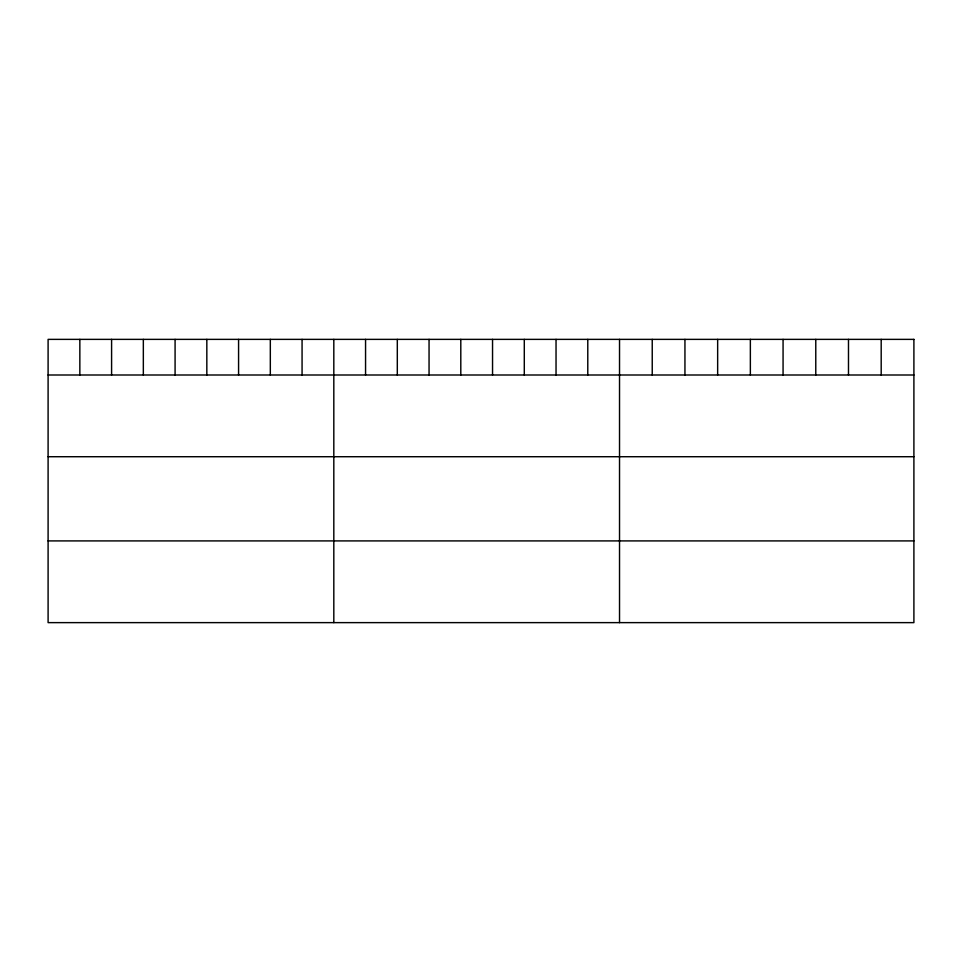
<?xml version="1.0" encoding="UTF-8"?>
<svg xmlns="http://www.w3.org/2000/svg" width="962" height="962" viewBox="0 0 962 962"><rect width="100%" height="100%" fill="white"/><g stroke="black" fill="none" stroke-linecap="round" stroke-linejoin="round"><path stroke-width="1.44" d="M48.1 375L913.9 375M48.1 456.722L913.9 456.722M48.1 540.909L913.9 540.909M881.192 339.37L881.192 375M848.484 339.37L848.484 375M815.776 339.37L815.776 375M783.068 339.37L783.068 375M750.36 339.37L750.36 375M717.652 339.37L717.652 375M684.944 339.37L684.944 375M652.236 339.37L652.236 375M619.528 339.37L619.528 622.63M587.782 339.37L587.782 375M556.036 339.37L556.036 375M524.29 339.37L524.29 375M492.544 339.37L492.544 375M460.798 339.37L460.798 375M429.052 339.37L429.052 375M397.306 339.37L397.306 375M365.56 339.37L365.56 375M333.814 339.37L333.814 622.63M302.068 339.37L302.068 375M270.322 339.37L270.322 375M238.576 339.37L238.576 375M206.83 339.37L206.83 375M175.084 339.37L175.084 375M143.338 339.37L143.338 375M111.592 339.37L111.592 375M79.846 339.37L79.846 375M913.9 339.37L48.1 339.37L48.1 622.63L913.9 622.63L913.9 339.37"/></g></svg>
